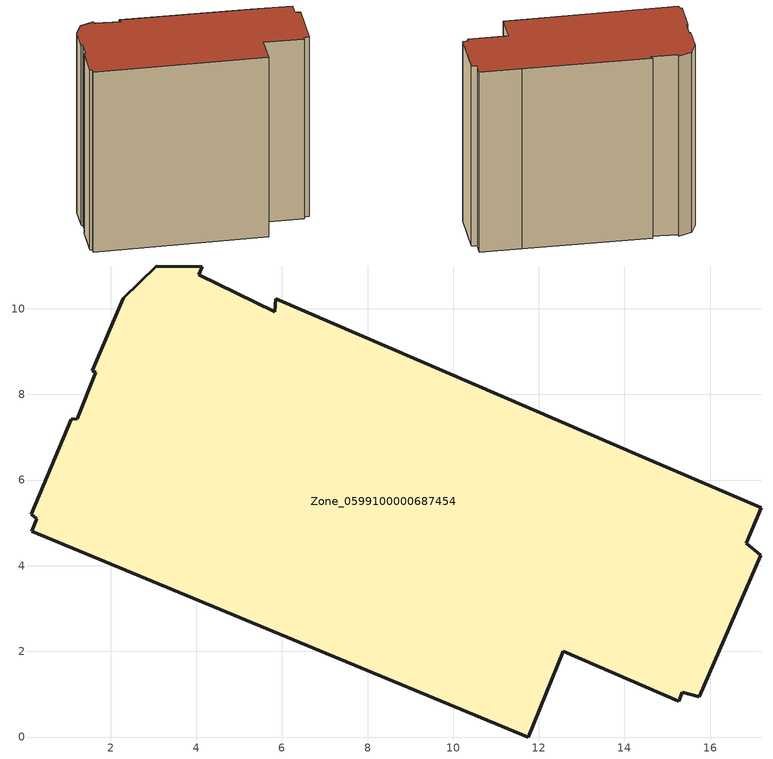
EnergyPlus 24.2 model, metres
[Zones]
Zone_0599100000687454
 floor ground (C_G): 5.86,10.24 14.42,6.55 17.2,5.35 16.84,4.53 17.18,4.25 15.75,0.94 15.35,1.04 15.27,0.83 12.57,2 11.75,0 0.16,4.8 0.28,5.1 0.14,5.21 1.08,7.42 1.22,7.43 1.66,8.51 1.57,8.55 2.29,10.25 3.07,11 4.14,10.98 4.06,10.8 5.83,9.94 z0
 wall outside (C_F): 1.22,7.43 1.08,7.42 0.14,5.21 0.28,5.1 0.16,4.8 11.75,0 12.57,2 15.27,0.83 15.35,1.04 15.75,0.94 17.18,4.25 16.84,4.53 17.2,5.35 14.42,6.55 5.86,10.24 5.83,9.94 4.06,10.8 4.14,10.98 3.07,11 2.29,10.25 1.57,8.55 1.66,8.51 1.22,7.43 z0:14.43
 roof outside (C_R): 15.35,1.04 15.75,0.94 17.18,4.25 16.84,4.53 17.2,5.35 14.42,6.55 5.86,10.24 5.83,9.94 4.06,10.8 4.14,10.98 3.07,11 2.29,10.25 1.57,8.55 1.66,8.51 1.22,7.43 1.08,7.42 0.14,5.21 0.28,5.1 0.16,4.8 11.75,0 12.57,2 15.27,0.83 z14.43
[BUILDING]
Pand.0599100000687454: North Axis=0; Terrain=City; Loads Convergence Tolerance Value=0.04; Temperature Convergence Tolerance Value=0.4; Solar Distribution=FullExterior; Maximum Number of Warmup Days=25; Minimum Number of Warmup Days=1
[Site:Location]
Rotterdam.The.Hague.AP_ZH_NLD Design_Conditions: Latitude=51.96; Longitude=4.45; Time Zone=1; Elevation=-4.5
[SITE:GROUNDTEMPERATURE:BUILDINGSURFACE]
18, 18, 18, 18, 18, 18, 18, 18, 18, 18, 18, 18
[MATERIAL] Thermal Absorptance=0.9; Solar Absorptance=0.7; Visible Absorptance=0.7
Name | Roughness | Thickness | Conductivity | Density | Specific Heat
G.TC.1946 | MediumSmooth | 0.15 | 1 | 540 | 1210
F.TC.1946 | Rough | 0.3 | 0.857143 | 1920 | 840
R.TC.1946 | MediumRough | 0.2 | 0.909091 | 1500 | 1000
[CONSTRUCTION]
C_G: G.TC.1946
C_F: F.TC.1946
C_R: R.TC.1946
[ZONE]
Zone_0599100000687454: Type=1; Multiplier=1; Ceiling Height=Autocalculate; Volume=Autocalculate; Floor Area=autocalculate; Part of Total Floor Area=Yes
[ZONEINFILTRATION:DESIGNFLOWRATE]
Infil_Zone_0599100000687454: Zone or ZoneList or Space or SpaceList=Zone_0599100000687454; Schedule=AlwaysOn; Design Flow Rate Calculation Method=Flow/Area; Flow Rate per Floor Area=0.003; Constant Term Coefficient=1; Temperature Term Coefficient=0; Velocity Term Coefficient=0; Velocity Squared Term Coefficient=0
[HVACTEMPLATE:ZONE:IDEALLOADSAIRSYSTEM]
Zone_0599100000687454: Maximum Heating Supply Air Temperature=50; Minimum Cooling Supply Air Temperature=13; Maximum Heating Supply Air Humidity Ratio=0.0156; Minimum Cooling Supply Air Humidity Ratio=0.0077; Heating Limit=NoLimit; Cooling Limit=NoLimit; Dehumidification Control Type=ConstantSensibleHeatRatio; Cooling Sensible Heat Ratio=0.7; Dehumidification Setpoint=60; Humidification Control Type=None; Humidification Setpoint=30; Outdoor Air Method=None; Outdoor Air Flow Rate per Person=0.00944; Outdoor Air Flow Rate per Zone Floor Area=0; Outdoor Air Flow Rate per Zone=0; Demand Controlled Ventilation Type=None; Outdoor Air Economizer Type=NoEconomizer; Heat Recovery Type=None; Sensible Heat Recovery Effectiveness=0.7; Latent Heat Recovery Effectiveness=0.65
[ZONECONTROL:THERMOSTAT]
ThermostatControl_Zone_0599100000687454: Zone or ZoneList=Zone_0599100000687454; Control Type Schedule=DualSetpointControlType; Control 1=Thermostat_Zone_0599100000687454; Temperature Difference Between Cutout And Setpoint=0
[THERMOSTATSETPOINT:DUALSETPOINT]
Thermostat_Zone_0599100000687454: Heating Setpoint Temperature Schedule=HeatingSetpoint_Zone_0599100000687454; Cooling Setpoint Temperature Schedule=CoolingSetpoint_Zone_0599100000687454
[SCHEDULE:COMPACT]
HeatingSetpoint_Zone_0599100000687454: Through: 12/31, For: AllDays, Until: 24:00, 21
CoolingSetpoint_Zone_0599100000687454: Through: 12/31, For: AllDays, Until: 24:00, 24
DualSetpointControlType: Through: 12/31, For: AllDays, Until: 24:00, 4
AlwaysOn: Through: 12/31, For: AllDays, Until: 24:00, 1
